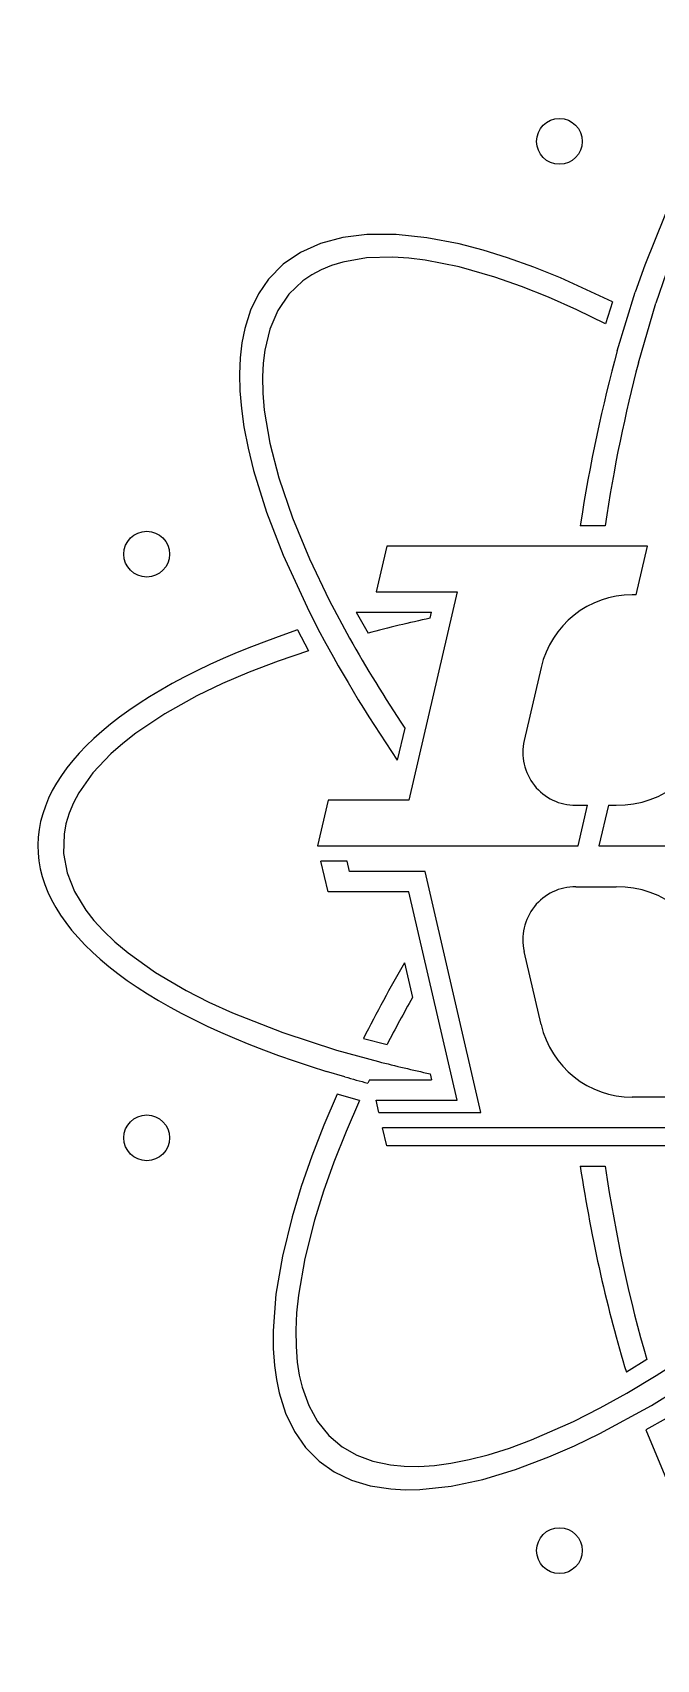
# Model space of a CAD drawing. Extents: x -452 to 195, y -304 to 246.
# Drawn here: x -328.3 to -266.9, y -139.5 to 20.5 of the extents above; entities that cross this region are included whole.
import ezdxf

# ---------------------------------------------------------------- set-up
doc = ezdxf.new("R2010")
doc.units = 0
doc.layers.add('LAYER_1', color=7, linetype='CONTINUOUS')

msp = doc.modelspace()

# ---------------------------------------------------------------- linework, layer by layer
at = {"layer": 'LAYER_1'}
for points, knots in [([(-227.5728, -2.0916), (-227.5728, -2.0916), (-229.5773, 2.7975), (-229.5773, 2.7975), (-229.5773, 2.7975), (-229.5773, 2.7975), (-230.7106, 5.19), (-230.7106, 5.19), (-230.7106, 5.19), (-230.7106, 5.19), (-231.911, 7.4725), (-231.911, 7.4725), (-231.911, 7.4725), (-231.911, 7.4725), (-233.0913, 9.4885), (-233.0913, 9.4885), (-233.0913, 9.4885), (-233.0913, 9.4885), (-234.3298, 11.3821), (-234.3298, 11.3821), (-234.3298, 11.3821), (-234.3298, 11.3821), (-236.1346, 13.7695), (-236.1346, 13.7695), (-236.1346, 13.7695), (-236.1346, 13.7695), (-238.0434, 15.8556), (-238.0434, 15.8556), (-238.0434, 15.8556), (-238.0434, 15.8556), (-240.0483, 17.6002), (-240.0483, 17.6002), (-240.0483, 17.6002), (-240.0483, 17.6002), (-241.1478, 18.3737), (-241.1478, 18.3737), (-241.1478, 18.3737), (-241.1478, 18.3737), (-242.2684, 19.0339), (-242.2684, 19.0339), (-242.2684, 19.0339), (-242.2684, 19.0339), (-243.3869, 19.5669), (-243.3869, 19.5669), (-243.3869, 19.5669), (-243.3869, 19.5669), (-244.5197, 19.9812), (-244.5197, 19.9812), (-244.5197, 19.9812), (-244.5197, 19.9812), (-246.2536, 20.3747), (-246.2536, 20.3747), (-246.2536, 20.3747), (-246.2536, 20.3747), (-247.9999, 20.4806), (-247.9999, 20.4806), (-247.9999, 20.4806), (-247.9999, 20.4806), (-249.7453, 20.2963), (-249.7453, 20.2963), (-249.7453, 20.2963), (-249.7453, 20.2963), (-251.4759, 19.8251), (-251.4759, 19.8251), (-251.4759, 19.8251), (-251.4759, 19.8251), (-253.2765, 19.0245), (-253.2765, 19.0245), (-253.2765, 19.0245), (-253.2765, 19.0245), (-255.0313, 17.9303), (-255.0313, 17.9303), (-255.0313, 17.9303), (-255.0313, 17.9303), (-256.7294, 16.5639), (-256.7294, 16.5639), (-256.7294, 16.5639), (-256.7294, 16.5639), (-257.9073, 15.4297), (-257.9073, 15.4297), (-257.9073, 15.4297), (-257.9073, 15.4297), (-259.0491, 14.177), (-259.0491, 14.177), (-259.0491, 14.177), (-259.0491, 14.177), (-260.2526, 12.6845), (-260.2526, 12.6845), (-260.2526, 12.6845), (-260.2526, 12.6845), (-261.4096, 11.0731), (-261.4096, 11.0731), (-261.4096, 11.0731), (-261.4096, 11.0731), (-262.6141, 9.1981), (-262.6141, 9.1981), (-262.6141, 9.1981), (-262.6141, 9.1981), (-263.7624, 7.2076), (-263.7624, 7.2076), (-263.7624, 7.2076), (-263.7624, 7.2076), (-264.9596, 4.9017), (-264.9596, 4.9017), (-264.9596, 4.9017), (-264.9596, 4.9017), (-266.09, 2.4844), (-266.09, 2.4844), (-266.09, 2.4844), (-266.09, 2.4844), (-268.0686, -2.3988), (-268.0686, -2.3988), (-268.0686, -2.3988), (-268.0686, -2.3988), (-269.008, -5.061), (-269.008, -5.061)], [0, 0, 0, 0, 0.03333333, 0.03333333, 0.03333333, 0.03333333, 0.06666667, 0.06666667, 0.06666667, 0.06666667, 0.1, 0.1, 0.1, 0.1, 0.13333333, 0.13333333, 0.13333333, 0.13333333, 0.16666667, 0.16666667, 0.16666667, 0.16666667, 0.2, 0.2, 0.2, 0.2, 0.23333333, 0.23333333, 0.23333333, 0.23333333, 0.26666667, 0.26666667, 0.26666667, 0.26666667, 0.3, 0.3, 0.3, 0.3, 0.33333333, 0.33333333, 0.33333333, 0.33333333, 0.36666667, 0.36666667, 0.36666667, 0.36666667, 0.4, 0.4, 0.4, 0.4, 0.43333333, 0.43333333, 0.43333333, 0.43333333, 0.46666667, 0.46666667, 0.46666667, 0.46666667, 0.5, 0.5, 0.5, 0.5, 0.53333333, 0.53333333, 0.53333333, 0.53333333, 0.56666667, 0.56666667, 0.56666667, 0.56666667, 0.6, 0.6, 0.6, 0.6, 0.63333333, 0.63333333, 0.63333333, 0.63333333, 0.66666667, 0.66666667, 0.66666667, 0.66666667, 0.7, 0.7, 0.7, 0.7, 0.73333333, 0.73333333, 0.73333333, 0.73333333, 0.76666667, 0.76666667, 0.76666667, 0.76666667, 0.8, 0.8, 0.8, 0.8, 0.83333333, 0.83333333, 0.83333333, 0.83333333, 0.86666667, 0.86666667, 0.86666667, 0.86666667, 0.9, 0.9, 0.9, 0.9, 0.93333333, 0.93333333, 0.93333333, 0.93333333, 1, 1, 1, 1]), ([(-229.5495, -3.2246), (-229.5495, -3.2246), (-231.4441, 1.5439), (-231.4441, 1.5439), (-231.4441, 1.5439), (-231.4441, 1.5439), (-232.5285, 3.8949), (-232.5285, 3.8949), (-232.5285, 3.8949), (-232.5285, 3.8949), (-233.679, 6.1304), (-233.679, 6.1304), (-233.679, 6.1304), (-233.679, 6.1304), (-234.7876, 8.0564), (-234.7876, 8.0564), (-234.7876, 8.0564), (-234.7876, 8.0564), (-235.9511, 9.8577), (-235.9511, 9.8577), (-235.9511, 9.8577), (-235.9511, 9.8577), (-237.6658, 12.1363), (-237.6658, 12.1363), (-237.6658, 12.1363), (-237.6658, 12.1363), (-239.4795, 14.0991), (-239.4795, 14.0991), (-239.4795, 14.0991), (-239.4795, 14.0991), (-241.3831, 15.7034), (-241.3831, 15.7034), (-241.3831, 15.7034), (-241.3831, 15.7034), (-243.1469, 16.7981), (-243.1469, 16.7981), (-243.1469, 16.7981), (-243.1469, 16.7981), (-244.9575, 17.5475), (-244.9575, 17.5475), (-244.9575, 17.5475), (-244.9575, 17.5475), (-246.7981, 17.9318), (-246.7981, 17.9318), (-246.7981, 17.9318), (-246.7981, 17.9318), (-248.6498, 17.9399), (-248.6498, 17.9399), (-248.6498, 17.9399), (-248.6498, 17.9399), (-250.4928, 17.5712), (-250.4928, 17.5712), (-250.4928, 17.5712), (-250.4928, 17.5712), (-252.1667, 16.906), (-252.1667, 16.906), (-252.1667, 16.906), (-252.1667, 16.906), (-253.8017, 15.9447), (-253.8017, 15.9447), (-253.8017, 15.9447), (-253.8017, 15.9447), (-255.3863, 14.7078), (-255.3863, 14.7078), (-255.3863, 14.7078), (-255.3863, 14.7078), (-256.4728, 13.6783), (-256.4728, 13.6783), (-256.4728, 13.6783), (-256.4728, 13.6783), (-257.527, 12.5316), (-257.527, 12.5316), (-257.527, 12.5316), (-257.527, 12.5316), (-258.666, 11.1207), (-258.666, 11.1207), (-258.666, 11.1207), (-258.666, 11.1207), (-259.7607, 9.5863), (-259.7607, 9.5863), (-259.7607, 9.5863), (-259.7607, 9.5863), (-261.6138, 6.5558), (-261.6138, 6.5558), (-261.6138, 6.5558), (-261.6138, 6.5558), (-263.3212, 3.2219), (-263.3212, 3.2219), (-263.3212, 3.2219), (-263.3212, 3.2219), (-264.8851, -0.3641), (-264.8851, -0.3641), (-264.8851, -0.3641), (-264.8851, -0.3641), (-265.9662, -3.1927), (-265.9662, -3.1927), (-265.9662, -3.1927), (-265.9662, -3.1927), (-266.9711, -6.1233), (-266.9711, -6.1233)], [0, 0, 0, 0, 0.03846154, 0.03846154, 0.03846154, 0.03846154, 0.07692308, 0.07692308, 0.07692308, 0.07692308, 0.11538462, 0.11538462, 0.11538462, 0.11538462, 0.15384615, 0.15384615, 0.15384615, 0.15384615, 0.19230769, 0.19230769, 0.19230769, 0.19230769, 0.23076923, 0.23076923, 0.23076923, 0.23076923, 0.26923077, 0.26923077, 0.26923077, 0.26923077, 0.30769231, 0.30769231, 0.30769231, 0.30769231, 0.34615385, 0.34615385, 0.34615385, 0.34615385, 0.38461538, 0.38461538, 0.38461538, 0.38461538, 0.42307692, 0.42307692, 0.42307692, 0.42307692, 0.46153846, 0.46153846, 0.46153846, 0.46153846, 0.5, 0.5, 0.5, 0.5, 0.53846154, 0.53846154, 0.53846154, 0.53846154, 0.57692308, 0.57692308, 0.57692308, 0.57692308, 0.61538462, 0.61538462, 0.61538462, 0.61538462, 0.65384615, 0.65384615, 0.65384615, 0.65384615, 0.69230769, 0.69230769, 0.69230769, 0.69230769, 0.73076923, 0.73076923, 0.73076923, 0.73076923, 0.76923077, 0.76923077, 0.76923077, 0.76923077, 0.80769231, 0.80769231, 0.80769231, 0.80769231, 0.84615385, 0.84615385, 0.84615385, 0.84615385, 0.88461538, 0.88461538, 0.88461538, 0.88461538, 0.92307692, 0.92307692, 0.92307692, 0.92307692, 1, 1, 1, 1]), ([(-276.4649, 7.5243), (-275.2222, 7.5243), (-274.2149, 8.5316), (-274.2149, 9.7743), (-274.2149, 9.7743), (-274.2149, 11.0169), (-275.2222, 12.0243), (-276.4649, 12.0243), (-276.4649, 12.0243), (-277.7075, 12.0243), (-278.7149, 11.0169), (-278.7149, 9.7743), (-278.7149, 9.7743), (-278.7149, 8.5316), (-277.7075, 7.5243), (-276.4649, 7.5243)], [0, 0, 0, 0, 0.2, 0.2, 0.2, 0.2, 0.4, 0.4, 0.4, 0.4, 0.6, 0.6, 0.6, 0.6, 1, 1, 1, 1]), ([(-271.2475, -5.9886), (-271.2475, -5.9886), (-276.3609, -3.6382), (-276.3609, -3.6382), (-276.3609, -3.6382), (-276.3609, -3.6382), (-278.9862, -2.5869), (-278.9862, -2.5869), (-278.9862, -2.5869), (-278.9862, -2.5869), (-281.5871, -1.6614), (-281.5871, -1.6614), (-281.5871, -1.6614), (-281.5871, -1.6614), (-283.9811, -0.9219), (-283.9811, -0.9219), (-283.9811, -0.9219), (-283.9811, -0.9219), (-286.3351, -0.3119), (-286.3351, -0.3119), (-286.3351, -0.3119), (-286.3351, -0.3119), (-289.5013, 0.2987), (-289.5013, 0.2987), (-289.5013, 0.2987), (-289.5013, 0.2987), (-292.5374, 0.6148), (-292.5374, 0.6148), (-292.5374, 0.6148), (-292.5374, 0.6148), (-295.4078, 0.6092), (-295.4078, 0.6092), (-295.4078, 0.6092), (-295.4078, 0.6092), (-297.7832, 0.3151), (-297.7832, 0.3151), (-297.7832, 0.3151), (-297.7832, 0.3151), (-299.9665, -0.2658), (-299.9665, -0.2658), (-299.9665, -0.2658), (-299.9665, -0.2658), (-301.9273, -1.1415), (-301.9273, -1.1415), (-301.9273, -1.1415), (-301.9273, -1.1415), (-303.6379, -2.3133), (-303.6379, -2.3133), (-303.6379, -2.3133), (-303.6379, -2.3133), (-305.0754, -3.7743), (-305.0754, -3.7743), (-305.0754, -3.7743), (-305.0754, -3.7743), (-306.0614, -5.216), (-306.0614, -5.216), (-306.0614, -5.216), (-306.0614, -5.216), (-306.8373, -6.8366), (-306.8373, -6.8366), (-306.8373, -6.8366), (-306.8373, -6.8366), (-307.4032, -8.6197), (-307.4032, -8.6197), (-307.4032, -8.6197), (-307.4032, -8.6197), (-307.6892, -10.0353), (-307.6892, -10.0353), (-307.6892, -10.0353), (-307.6892, -10.0353), (-307.8646, -11.5226), (-307.8646, -11.5226), (-307.8646, -11.5226), (-307.8646, -11.5226), (-307.9333, -13.1116), (-307.9333, -13.1116), (-307.9333, -13.1116), (-307.9333, -13.1116), (-307.8942, -14.7601), (-307.8942, -14.7601), (-307.8942, -14.7601), (-307.8942, -14.7601), (-307.7477, -16.4992), (-307.7477, -16.4992), (-307.7477, -16.4992), (-307.7477, -16.4992), (-307.4991, -18.2855), (-307.4991, -18.2855), (-307.4991, -18.2855), (-307.4991, -18.2855), (-307.0901, -20.4071), (-307.0901, -20.4071), (-307.0901, -20.4071), (-307.0901, -20.4071), (-306.5594, -22.5738), (-306.5594, -22.5738), (-306.5594, -22.5738), (-306.5594, -22.5738), (-305.2746, -26.7016), (-305.2746, -26.7016), (-305.2746, -26.7016), (-305.2746, -26.7016), (-303.6454, -30.9116), (-303.6454, -30.9116), (-303.6454, -30.9116), (-303.6454, -30.9116), (-301.2917, -36.0327), (-301.2917, -36.0327)], [0, 0, 0, 0, 0.03571429, 0.03571429, 0.03571429, 0.03571429, 0.07142857, 0.07142857, 0.07142857, 0.07142857, 0.10714286, 0.10714286, 0.10714286, 0.10714286, 0.14285714, 0.14285714, 0.14285714, 0.14285714, 0.17857143, 0.17857143, 0.17857143, 0.17857143, 0.21428571, 0.21428571, 0.21428571, 0.21428571, 0.25, 0.25, 0.25, 0.25, 0.28571429, 0.28571429, 0.28571429, 0.28571429, 0.32142857, 0.32142857, 0.32142857, 0.32142857, 0.35714286, 0.35714286, 0.35714286, 0.35714286, 0.39285714, 0.39285714, 0.39285714, 0.39285714, 0.42857143, 0.42857143, 0.42857143, 0.42857143, 0.46428571, 0.46428571, 0.46428571, 0.46428571, 0.5, 0.5, 0.5, 0.5, 0.53571429, 0.53571429, 0.53571429, 0.53571429, 0.57142857, 0.57142857, 0.57142857, 0.57142857, 0.60714286, 0.60714286, 0.60714286, 0.60714286, 0.64285714, 0.64285714, 0.64285714, 0.64285714, 0.67857143, 0.67857143, 0.67857143, 0.67857143, 0.71428571, 0.71428571, 0.71428571, 0.71428571, 0.75, 0.75, 0.75, 0.75, 0.78571429, 0.78571429, 0.78571429, 0.78571429, 0.82142857, 0.82142857, 0.82142857, 0.82142857, 0.85714286, 0.85714286, 0.85714286, 0.85714286, 0.89285714, 0.89285714, 0.89285714, 0.89285714, 0.92857143, 0.92857143, 0.92857143, 0.92857143, 1, 1, 1, 1]), ([(-271.9367, -8.1801), (-271.9367, -8.1801), (-274.7529, -6.8028), (-274.7529, -6.8028), (-274.7529, -6.8028), (-274.7529, -6.8028), (-277.5523, -5.554), (-277.5523, -5.554), (-277.5523, -5.554), (-277.5523, -5.554), (-280.2068, -4.4911), (-280.2068, -4.4911), (-280.2068, -4.4911), (-280.2068, -4.4911), (-282.8264, -3.5709), (-282.8264, -3.5709), (-282.8264, -3.5709), (-282.8264, -3.5709), (-286.3168, -2.5727), (-286.3168, -2.5727), (-286.3168, -2.5727), (-286.3168, -2.5727), (-289.6762, -1.9062), (-289.6762, -1.9062), (-289.6762, -1.9062), (-289.6762, -1.9062), (-291.2925, -1.7099), (-291.2925, -1.7099), (-291.2925, -1.7099), (-291.2925, -1.7099), (-292.858, -1.6117), (-292.858, -1.6117), (-292.858, -1.6117), (-292.858, -1.6117), (-295.4261, -1.6876), (-295.4261, -1.6876), (-295.4261, -1.6876), (-295.4261, -1.6876), (-297.7822, -2.094), (-297.7822, -2.094), (-297.7822, -2.094), (-297.7822, -2.094), (-298.8683, -2.4267), (-298.8683, -2.4267), (-298.8683, -2.4267), (-298.8683, -2.4267), (-299.8863, -2.8474), (-299.8863, -2.8474), (-299.8863, -2.8474), (-299.8863, -2.8474), (-300.8306, -3.3562), (-300.8306, -3.3562), (-300.8306, -3.3562), (-300.8306, -3.3562), (-301.6979, -3.9531), (-301.6979, -3.9531), (-301.6979, -3.9531), (-301.6979, -3.9531), (-303.0689, -5.2636), (-303.0689, -5.2636), (-303.0689, -5.2636), (-303.0689, -5.2636), (-304.1542, -6.8474), (-304.1542, -6.8474), (-304.1542, -6.8474), (-304.1542, -6.8474), (-304.9465, -8.682), (-304.9465, -8.682), (-304.9465, -8.682), (-304.9465, -8.682), (-305.4476, -10.7394), (-305.4476, -10.7394), (-305.4476, -10.7394), (-305.4476, -10.7394), (-305.6082, -12.0238), (-305.6082, -12.0238), (-305.6082, -12.0238), (-305.6082, -12.0238), (-305.6764, -13.3668), (-305.6764, -13.3668), (-305.6764, -13.3668), (-305.6764, -13.3668), (-305.6447, -14.9803), (-305.6447, -14.9803), (-305.6447, -14.9803), (-305.6447, -14.9803), (-305.5002, -16.6549), (-305.5002, -16.6549), (-305.5002, -16.6549), (-305.5002, -16.6549), (-304.9493, -19.9165), (-304.9493, -19.9165), (-304.9493, -19.9165), (-304.9493, -19.9165), (-304.0662, -23.3132), (-304.0662, -23.3132), (-304.0662, -23.3132), (-304.0662, -23.3132), (-302.7215, -27.2526), (-302.7215, -27.2526), (-302.7215, -27.2526), (-302.7215, -27.2526), (-301.0522, -31.2739), (-301.0522, -31.2739), (-301.0522, -31.2739), (-301.0522, -31.2739), (-299.1002, -35.3435), (-299.1002, -35.3435)], [0, 0, 0, 0, 0.03571429, 0.03571429, 0.03571429, 0.03571429, 0.07142857, 0.07142857, 0.07142857, 0.07142857, 0.10714286, 0.10714286, 0.10714286, 0.10714286, 0.14285714, 0.14285714, 0.14285714, 0.14285714, 0.17857143, 0.17857143, 0.17857143, 0.17857143, 0.21428571, 0.21428571, 0.21428571, 0.21428571, 0.25, 0.25, 0.25, 0.25, 0.28571429, 0.28571429, 0.28571429, 0.28571429, 0.32142857, 0.32142857, 0.32142857, 0.32142857, 0.35714286, 0.35714286, 0.35714286, 0.35714286, 0.39285714, 0.39285714, 0.39285714, 0.39285714, 0.42857143, 0.42857143, 0.42857143, 0.42857143, 0.46428571, 0.46428571, 0.46428571, 0.46428571, 0.5, 0.5, 0.5, 0.5, 0.53571429, 0.53571429, 0.53571429, 0.53571429, 0.57142857, 0.57142857, 0.57142857, 0.57142857, 0.60714286, 0.60714286, 0.60714286, 0.60714286, 0.64285714, 0.64285714, 0.64285714, 0.64285714, 0.67857143, 0.67857143, 0.67857143, 0.67857143, 0.71428571, 0.71428571, 0.71428571, 0.71428571, 0.75, 0.75, 0.75, 0.75, 0.78571429, 0.78571429, 0.78571429, 0.78571429, 0.82142857, 0.82142857, 0.82142857, 0.82142857, 0.85714286, 0.85714286, 0.85714286, 0.85714286, 0.89285714, 0.89285714, 0.89285714, 0.89285714, 0.92857143, 0.92857143, 0.92857143, 0.92857143, 1, 1, 1, 1]), ([(-317.0546, -33.0654), (-315.8119, -33.0654), (-314.8046, -32.0581), (-314.8046, -30.8154), (-314.8046, -30.8154), (-314.8046, -29.5728), (-315.8119, -28.5654), (-317.0546, -28.5654), (-317.0546, -28.5654), (-318.2972, -28.5654), (-319.3046, -29.5728), (-319.3046, -30.8154), (-319.3046, -30.8154), (-319.3046, -32.0581), (-318.2972, -33.0654), (-317.0546, -33.0654)], [0, 0, 0, 0, 0.2, 0.2, 0.2, 0.2, 0.4, 0.4, 0.4, 0.4, 0.6, 0.6, 0.6, 0.6, 1, 1, 1, 1]), ([(-302.2193, -38.2722), (-318.9959, -43.923), (-328.2874, -51.9094), (-327.7408, -60.2087), (-327.7408, -60.2087), (-327.1942, -68.5081), (-316.862, -76.3246), (-299.3606, -81.6788)], [0, 0, 0, 0, 0.33333333, 0.33333333, 0.33333333, 0.33333333, 1, 1, 1, 1]), ([(-301.157, -40.3091), (-301.157, -40.3091), (-304.1223, -41.3266), (-304.1223, -41.3266), (-304.1223, -41.3266), (-304.1223, -41.3266), (-306.9848, -42.4229), (-306.9848, -42.4229), (-306.9848, -42.4229), (-306.9848, -42.4229), (-309.6134, -43.5484), (-309.6134, -43.5484), (-309.6134, -43.5484), (-309.6134, -43.5484), (-312.1164, -44.7501), (-312.1164, -44.7501), (-312.1164, -44.7501), (-312.1164, -44.7501), (-315.2903, -46.5123), (-315.2903, -46.5123), (-315.2903, -46.5123), (-315.2903, -46.5123), (-318.1371, -48.4165), (-318.1371, -48.4165), (-318.1371, -48.4165), (-318.1371, -48.4165), (-319.4187, -49.4206), (-319.4187, -49.4206), (-319.4187, -49.4206), (-319.4187, -49.4206), (-320.5952, -50.4581), (-320.5952, -50.4581), (-320.5952, -50.4581), (-320.5952, -50.4581), (-322.3574, -52.3277), (-322.3574, -52.3277), (-322.3574, -52.3277), (-322.3574, -52.3277), (-323.7361, -54.2811), (-323.7361, -54.2811), (-323.7361, -54.2811), (-323.7361, -54.2811), (-324.2688, -55.2843), (-324.2688, -55.2843), (-324.2688, -55.2843), (-324.2688, -55.2843), (-324.6911, -56.3016), (-324.6911, -56.3016), (-324.6911, -56.3016), (-324.6911, -56.3016), (-324.9991, -57.3292), (-324.9991, -57.3292), (-324.9991, -57.3292), (-324.9991, -57.3292), (-325.1903, -58.3645), (-325.1903, -58.3645), (-325.1903, -58.3645), (-325.1903, -58.3645), (-325.233, -60.2606), (-325.233, -60.2606), (-325.233, -60.2606), (-325.233, -60.2606), (-324.8806, -62.1479), (-324.8806, -62.1479), (-324.8806, -62.1479), (-324.8806, -62.1479), (-324.1436, -64.0054), (-324.1436, -64.0054), (-324.1436, -64.0054), (-324.1436, -64.0054), (-323.0431, -65.8145), (-323.0431, -65.8145), (-323.0431, -65.8145), (-323.0431, -65.8145), (-322.2485, -66.8364), (-322.2485, -66.8364), (-322.2485, -66.8364), (-322.2485, -66.8364), (-321.3471, -67.8343), (-321.3471, -67.8343), (-321.3471, -67.8343), (-321.3471, -67.8343), (-320.1837, -68.9528), (-320.1837, -68.9528), (-320.1837, -68.9528), (-320.1837, -68.9528), (-318.8974, -70.0347), (-318.8974, -70.0347), (-318.8974, -70.0347), (-318.8974, -70.0347), (-316.2016, -71.9514), (-316.2016, -71.9514), (-316.2016, -71.9514), (-316.2016, -71.9514), (-313.1753, -73.7288), (-313.1753, -73.7288), (-313.1753, -73.7288), (-313.1753, -73.7288), (-310.9537, -74.859), (-310.9537, -74.859), (-310.9537, -74.859), (-310.9537, -74.859), (-308.6182, -75.9258), (-308.6182, -75.9258), (-308.6182, -75.9258), (-308.6182, -75.9258), (-303.6572, -77.8737), (-303.6572, -77.8737), (-303.6572, -77.8737), (-303.6572, -77.8737), (-298.3817, -79.5835), (-298.3817, -79.5835)], [0, 0, 0, 0, 0.03448276, 0.03448276, 0.03448276, 0.03448276, 0.06896552, 0.06896552, 0.06896552, 0.06896552, 0.10344828, 0.10344828, 0.10344828, 0.10344828, 0.13793103, 0.13793103, 0.13793103, 0.13793103, 0.17241379, 0.17241379, 0.17241379, 0.17241379, 0.20689655, 0.20689655, 0.20689655, 0.20689655, 0.24137931, 0.24137931, 0.24137931, 0.24137931, 0.27586207, 0.27586207, 0.27586207, 0.27586207, 0.31034483, 0.31034483, 0.31034483, 0.31034483, 0.34482759, 0.34482759, 0.34482759, 0.34482759, 0.37931034, 0.37931034, 0.37931034, 0.37931034, 0.4137931, 0.4137931, 0.4137931, 0.4137931, 0.44827586, 0.44827586, 0.44827586, 0.44827586, 0.48275862, 0.48275862, 0.48275862, 0.48275862, 0.51724138, 0.51724138, 0.51724138, 0.51724138, 0.55172414, 0.55172414, 0.55172414, 0.55172414, 0.5862069, 0.5862069, 0.5862069, 0.5862069, 0.62068966, 0.62068966, 0.62068966, 0.62068966, 0.65517241, 0.65517241, 0.65517241, 0.65517241, 0.68965517, 0.68965517, 0.68965517, 0.68965517, 0.72413793, 0.72413793, 0.72413793, 0.72413793, 0.75862069, 0.75862069, 0.75862069, 0.75862069, 0.79310345, 0.79310345, 0.79310345, 0.79310345, 0.82758621, 0.82758621, 0.82758621, 0.82758621, 0.86206897, 0.86206897, 0.86206897, 0.86206897, 0.89655172, 0.89655172, 0.89655172, 0.89655172, 0.93103448, 0.93103448, 0.93103448, 0.93103448, 1, 1, 1, 1]), ([(-279.9293, -49.1468), (-280.2858, -50.691), (-279.9186, -52.3134), (-278.9321, -53.5537), (-278.9321, -53.5537), (-277.9456, -54.7939), (-276.4473, -55.5166), (-274.8625, -55.5166)], [0, 0, 0, 0, 0.33333333, 0.33333333, 0.33333333, 0.33333333, 1, 1, 1, 1]), ([(-274.8625, -63.5166), (-276.4473, -63.5166), (-277.9456, -64.2393), (-278.9321, -65.4795), (-278.9321, -65.4795), (-279.9186, -66.7198), (-280.2858, -68.3422), (-279.9293, -69.8864)], [0, 0, 0, 0, 0.33333333, 0.33333333, 0.33333333, 0.33333333, 1, 1, 1, 1]), ([(-298.3403, -83.9176), (-298.3403, -83.9176), (-299.6465, -86.9781), (-299.6465, -86.9781), (-299.6465, -86.9781), (-299.6465, -86.9781), (-300.8295, -90.0227), (-300.8295, -90.0227), (-300.8295, -90.0227), (-300.8295, -90.0227), (-301.8687, -93.0135), (-301.8687, -93.0135), (-301.8687, -93.0135), (-301.8687, -93.0135), (-302.7639, -95.9692), (-302.7639, -95.9692), (-302.7639, -95.9692), (-302.7639, -95.9692), (-303.7138, -99.8506), (-303.7138, -99.8506), (-303.7138, -99.8506), (-303.7138, -99.8506), (-304.345, -103.6057), (-304.345, -103.6057), (-304.345, -103.6057), (-304.345, -103.6057), (-304.62, -107.1888), (-304.62, -107.1888), (-304.62, -107.1888), (-304.62, -107.1888), (-304.6112, -108.9238), (-304.6112, -108.9238), (-304.6112, -108.9238), (-304.6112, -108.9238), (-304.4961, -110.5935), (-304.4961, -110.5935), (-304.4961, -110.5935), (-304.4961, -110.5935), (-304.3068, -111.9819), (-304.3068, -111.9819), (-304.3068, -111.9819), (-304.3068, -111.9819), (-304.0316, -113.309), (-304.0316, -113.309), (-304.0316, -113.309), (-304.0316, -113.309), (-303.4007, -115.3075), (-303.4007, -115.3075), (-303.4007, -115.3075), (-303.4007, -115.3075), (-302.5349, -117.1067), (-302.5349, -117.1067), (-302.5349, -117.1067), (-302.5349, -117.1067), (-301.4328, -118.6841), (-301.4328, -118.6841), (-301.4328, -118.6841), (-301.4328, -118.6841), (-300.0994, -120.0204), (-300.0994, -120.0204), (-300.0994, -120.0204), (-300.0994, -120.0204), (-298.6048, -121.067), (-298.6048, -121.067), (-298.6048, -121.067), (-298.6048, -121.067), (-296.9207, -121.8685), (-296.9207, -121.8685), (-296.9207, -121.8685), (-296.9207, -121.8685), (-295.0654, -122.4238), (-295.0654, -122.4238), (-295.0654, -122.4238), (-295.0654, -122.4238), (-293.059, -122.7374), (-293.059, -122.7374), (-293.059, -122.7374), (-293.059, -122.7374), (-291.6477, -122.8162), (-291.6477, -122.8162), (-291.6477, -122.8162), (-291.6477, -122.8162), (-290.1848, -122.7945), (-290.1848, -122.7945), (-290.1848, -122.7945), (-290.1848, -122.7945), (-287.1279, -122.4657), (-287.1279, -122.4657), (-287.1279, -122.4657), (-287.1279, -122.4657), (-284.009, -121.8048), (-284.009, -121.8048), (-284.009, -121.8048), (-284.009, -121.8048), (-280.7897, -120.8402), (-280.7897, -120.8402), (-280.7897, -120.8402), (-280.7897, -120.8402), (-277.4984, -119.6026), (-277.4984, -119.6026), (-277.4984, -119.6026), (-277.4984, -119.6026), (-274.9977, -118.5128), (-274.9977, -118.5128), (-274.9977, -118.5128), (-274.9977, -118.5128), (-272.4795, -117.2974), (-272.4795, -117.2974), (-272.4795, -117.2974), (-272.4795, -117.2974), (-267.4208, -114.5315), (-267.4208, -114.5315), (-267.4208, -114.5315), (-267.4208, -114.5315), (-262.3695, -111.3783), (-262.3695, -111.3783), (-262.3695, -111.3783), (-262.3695, -111.3783), (-257.7343, -108.1696), (-257.7343, -108.1696), (-257.7343, -108.1696), (-257.7343, -108.1696), (-253.1446, -104.7119), (-253.1446, -104.7119), (-253.1446, -104.7119), (-253.1446, -104.7119), (-247.8947, -100.4262), (-247.8947, -100.4262)], [0, 0, 0, 0, 0.03030303, 0.03030303, 0.03030303, 0.03030303, 0.06060606, 0.06060606, 0.06060606, 0.06060606, 0.09090909, 0.09090909, 0.09090909, 0.09090909, 0.12121212, 0.12121212, 0.12121212, 0.12121212, 0.15151515, 0.15151515, 0.15151515, 0.15151515, 0.18181818, 0.18181818, 0.18181818, 0.18181818, 0.21212121, 0.21212121, 0.21212121, 0.21212121, 0.24242424, 0.24242424, 0.24242424, 0.24242424, 0.27272727, 0.27272727, 0.27272727, 0.27272727, 0.3030303, 0.3030303, 0.3030303, 0.3030303, 0.33333333, 0.33333333, 0.33333333, 0.33333333, 0.36363636, 0.36363636, 0.36363636, 0.36363636, 0.39393939, 0.39393939, 0.39393939, 0.39393939, 0.42424242, 0.42424242, 0.42424242, 0.42424242, 0.45454545, 0.45454545, 0.45454545, 0.45454545, 0.48484848, 0.48484848, 0.48484848, 0.48484848, 0.51515152, 0.51515152, 0.51515152, 0.51515152, 0.54545455, 0.54545455, 0.54545455, 0.54545455, 0.57575758, 0.57575758, 0.57575758, 0.57575758, 0.60606061, 0.60606061, 0.60606061, 0.60606061, 0.63636364, 0.63636364, 0.63636364, 0.63636364, 0.66666667, 0.66666667, 0.66666667, 0.66666667, 0.6969697, 0.6969697, 0.6969697, 0.6969697, 0.72727273, 0.72727273, 0.72727273, 0.72727273, 0.75757576, 0.75757576, 0.75757576, 0.75757576, 0.78787879, 0.78787879, 0.78787879, 0.78787879, 0.81818182, 0.81818182, 0.81818182, 0.81818182, 0.84848485, 0.84848485, 0.84848485, 0.84848485, 0.87878788, 0.87878788, 0.87878788, 0.87878788, 0.90909091, 0.90909091, 0.90909091, 0.90909091, 0.93939394, 0.93939394, 0.93939394, 0.93939394, 1, 1, 1, 1]), ([(-296.1167, -84.5535), (-296.1167, -84.5535), (-297.4457, -87.5833), (-297.4457, -87.5833), (-297.4457, -87.5833), (-297.4457, -87.5833), (-298.6484, -90.5935), (-298.6484, -90.5935), (-298.6484, -90.5935), (-298.6484, -90.5935), (-299.677, -93.4683), (-299.677, -93.4683), (-299.677, -93.4683), (-299.677, -93.4683), (-300.5639, -96.3042), (-300.5639, -96.3042), (-300.5639, -96.3042), (-300.5639, -96.3042), (-301.5154, -100.0672), (-301.5154, -100.0672), (-301.5154, -100.0672), (-301.5154, -100.0672), (-302.1399, -103.6885), (-302.1399, -103.6885), (-302.1399, -103.6885), (-302.1399, -103.6885), (-302.3166, -105.4304), (-302.3166, -105.4304), (-302.3166, -105.4304), (-302.3166, -105.4304), (-302.3961, -107.1173), (-302.3961, -107.1173), (-302.3961, -107.1173), (-302.3961, -107.1173), (-302.3737, -108.7314), (-302.3737, -108.7314), (-302.3737, -108.7314), (-302.3737, -108.7314), (-302.2453, -110.2756), (-302.2453, -110.2756), (-302.2453, -110.2756), (-302.2453, -110.2756), (-302.047, -111.5395), (-302.047, -111.5395), (-302.047, -111.5395), (-302.047, -111.5395), (-301.765, -112.7396), (-301.765, -112.7396), (-301.765, -112.7396), (-301.765, -112.7396), (-301.1242, -114.5369), (-301.1242, -114.5369), (-301.1242, -114.5369), (-301.1242, -114.5369), (-300.2533, -116.1281), (-300.2533, -116.1281), (-300.2533, -116.1281), (-300.2533, -116.1281), (-299.1528, -117.4922), (-299.1528, -117.4922), (-299.1528, -117.4922), (-299.1528, -117.4922), (-297.8292, -118.6127), (-297.8292, -118.6127), (-297.8292, -118.6127), (-297.8292, -118.6127), (-296.4053, -119.428), (-296.4053, -119.428), (-296.4053, -119.428), (-296.4053, -119.428), (-294.8139, -120.0175), (-294.8139, -120.0175), (-294.8139, -120.0175), (-294.8139, -120.0175), (-293.0725, -120.3832), (-293.0725, -120.3832), (-293.0725, -120.3832), (-293.0725, -120.3832), (-291.7215, -120.5121), (-291.7215, -120.5121), (-291.7215, -120.5121), (-291.7215, -120.5121), (-290.3082, -120.5293), (-290.3082, -120.5293), (-290.3082, -120.5293), (-290.3082, -120.5293), (-288.7485, -120.4301), (-288.7485, -120.4301), (-288.7485, -120.4301), (-288.7485, -120.4301), (-287.135, -120.2159), (-287.135, -120.2159), (-287.135, -120.2159), (-287.135, -120.2159), (-285.3281, -119.8594), (-285.3281, -119.8594), (-285.3281, -119.8594), (-285.3281, -119.8594), (-283.4753, -119.3823), (-283.4753, -119.3823), (-283.4753, -119.3823), (-283.4753, -119.3823), (-281.3691, -118.7191), (-281.3691, -118.7191), (-281.3691, -118.7191), (-281.3691, -118.7191), (-279.2251, -117.9266), (-279.2251, -117.9266), (-279.2251, -117.9266), (-279.2251, -117.9266), (-275.0792, -116.1018), (-275.0792, -116.1018), (-275.0792, -116.1018), (-275.0792, -116.1018), (-272.4638, -114.7753), (-272.4638, -114.7753), (-272.4638, -114.7753), (-272.4638, -114.7753), (-269.8341, -113.319), (-269.8341, -113.319), (-269.8341, -113.319), (-269.8341, -113.319), (-266.9508, -111.5916), (-266.9508, -111.5916), (-266.9508, -111.5916), (-266.9508, -111.5916), (-264.0683, -109.7371), (-264.0683, -109.7371), (-264.0683, -109.7371), (-264.0683, -109.7371), (-258.5775, -105.8757), (-258.5775, -105.8757), (-258.5775, -105.8757), (-258.5775, -105.8757), (-254.1936, -102.5014), (-254.1936, -102.5014), (-254.1936, -102.5014), (-254.1936, -102.5014), (-249.864, -98.9259), (-249.864, -98.9259)], [0, 0, 0, 0, 0.02777778, 0.02777778, 0.02777778, 0.02777778, 0.05555556, 0.05555556, 0.05555556, 0.05555556, 0.08333333, 0.08333333, 0.08333333, 0.08333333, 0.11111111, 0.11111111, 0.11111111, 0.11111111, 0.13888889, 0.13888889, 0.13888889, 0.13888889, 0.16666667, 0.16666667, 0.16666667, 0.16666667, 0.19444444, 0.19444444, 0.19444444, 0.19444444, 0.22222222, 0.22222222, 0.22222222, 0.22222222, 0.25, 0.25, 0.25, 0.25, 0.27777778, 0.27777778, 0.27777778, 0.27777778, 0.30555556, 0.30555556, 0.30555556, 0.30555556, 0.33333333, 0.33333333, 0.33333333, 0.33333333, 0.36111111, 0.36111111, 0.36111111, 0.36111111, 0.38888889, 0.38888889, 0.38888889, 0.38888889, 0.41666667, 0.41666667, 0.41666667, 0.41666667, 0.44444444, 0.44444444, 0.44444444, 0.44444444, 0.47222222, 0.47222222, 0.47222222, 0.47222222, 0.5, 0.5, 0.5, 0.5, 0.52777778, 0.52777778, 0.52777778, 0.52777778, 0.55555556, 0.55555556, 0.55555556, 0.55555556, 0.58333333, 0.58333333, 0.58333333, 0.58333333, 0.61111111, 0.61111111, 0.61111111, 0.61111111, 0.63888889, 0.63888889, 0.63888889, 0.63888889, 0.66666667, 0.66666667, 0.66666667, 0.66666667, 0.69444444, 0.69444444, 0.69444444, 0.69444444, 0.72222222, 0.72222222, 0.72222222, 0.72222222, 0.75, 0.75, 0.75, 0.75, 0.77777778, 0.77777778, 0.77777778, 0.77777778, 0.80555556, 0.80555556, 0.80555556, 0.80555556, 0.83333333, 0.83333333, 0.83333333, 0.83333333, 0.86111111, 0.86111111, 0.86111111, 0.86111111, 0.88888889, 0.88888889, 0.88888889, 0.88888889, 0.91666667, 0.91666667, 0.91666667, 0.91666667, 0.94444444, 0.94444444, 0.94444444, 0.94444444, 1, 1, 1, 1]), ([(-317.0546, -90.4679), (-315.8119, -90.4679), (-314.8046, -89.4605), (-314.8046, -88.2179), (-314.8046, -88.2179), (-314.8046, -86.9752), (-315.8119, -85.9679), (-317.0546, -85.9679), (-317.0546, -85.9679), (-318.2972, -85.9679), (-319.3046, -86.9752), (-319.3046, -88.2179), (-319.3046, -88.2179), (-319.3046, -89.4605), (-318.2972, -90.4679), (-317.0546, -90.4679)], [0, 0, 0, 0, 0.2, 0.2, 0.2, 0.2, 0.4, 0.4, 0.4, 0.4, 0.6, 0.6, 0.6, 0.6, 1, 1, 1, 1]), ([(-267.9544, -116.9417), (-267.9544, -116.9417), (-265.9499, -121.8307), (-265.9499, -121.8307), (-265.9499, -121.8307), (-265.9499, -121.8307), (-264.8166, -124.2233), (-264.8166, -124.2233), (-264.8166, -124.2233), (-264.8166, -124.2233), (-263.6162, -126.5058), (-263.6162, -126.5058), (-263.6162, -126.5058), (-263.6162, -126.5058), (-262.4359, -128.5218), (-262.4359, -128.5218), (-262.4359, -128.5218), (-262.4359, -128.5218), (-261.1974, -130.4154), (-261.1974, -130.4154), (-261.1974, -130.4154), (-261.1974, -130.4154), (-259.3926, -132.8029), (-259.3926, -132.8029), (-259.3926, -132.8029), (-259.3926, -132.8029), (-257.4838, -134.889), (-257.4838, -134.889), (-257.4838, -134.889), (-257.4838, -134.889), (-255.4789, -136.6335), (-255.4789, -136.6335), (-255.4789, -136.6335), (-255.4789, -136.6335), (-254.3794, -137.407), (-254.3794, -137.407), (-254.3794, -137.407), (-254.3794, -137.407), (-253.2588, -138.0672), (-253.2588, -138.0672), (-253.2588, -138.0672), (-253.2588, -138.0672), (-252.1403, -138.6002), (-252.1403, -138.6002), (-252.1403, -138.6002), (-252.1403, -138.6002), (-251.0075, -139.0145), (-251.0075, -139.0145), (-251.0075, -139.0145), (-251.0075, -139.0145), (-249.2736, -139.408), (-249.2736, -139.408), (-249.2736, -139.408), (-249.2736, -139.408), (-247.5273, -139.5139), (-247.5273, -139.5139), (-247.5273, -139.5139), (-247.5273, -139.5139), (-245.7819, -139.3296), (-245.7819, -139.3296), (-245.7819, -139.3296), (-245.7819, -139.3296), (-244.0513, -138.8584), (-244.0513, -138.8584), (-244.0513, -138.8584), (-244.0513, -138.8584), (-242.2507, -138.0578), (-242.2507, -138.0578), (-242.2507, -138.0578), (-242.2507, -138.0578), (-240.4959, -136.9636), (-240.4959, -136.9636), (-240.4959, -136.9636), (-240.4959, -136.9636), (-238.7978, -135.5972), (-238.7978, -135.5972), (-238.7978, -135.5972), (-238.7978, -135.5972), (-237.6199, -134.463), (-237.6199, -134.463), (-237.6199, -134.463), (-237.6199, -134.463), (-236.4781, -133.2103), (-236.4781, -133.2103), (-236.4781, -133.2103), (-236.4781, -133.2103), (-235.2746, -131.7178), (-235.2746, -131.7178), (-235.2746, -131.7178), (-235.2746, -131.7178), (-234.1176, -130.1064), (-234.1176, -130.1064), (-234.1176, -130.1064), (-234.1176, -130.1064), (-232.9131, -128.2314), (-232.9131, -128.2314), (-232.9131, -128.2314), (-232.9131, -128.2314), (-231.7648, -126.241), (-231.7648, -126.241), (-231.7648, -126.241), (-231.7648, -126.241), (-230.5676, -123.9351), (-230.5676, -123.9351), (-230.5676, -123.9351), (-230.5676, -123.9351), (-229.4372, -121.5178), (-229.4372, -121.5178), (-229.4372, -121.5178), (-229.4372, -121.5178), (-227.4586, -116.6345), (-227.4586, -116.6345), (-227.4586, -116.6345), (-227.4586, -116.6345), (-226.5192, -113.9723), (-226.5192, -113.9723)], [0, 0, 0, 0, 0.03333333, 0.03333333, 0.03333333, 0.03333333, 0.06666667, 0.06666667, 0.06666667, 0.06666667, 0.1, 0.1, 0.1, 0.1, 0.13333333, 0.13333333, 0.13333333, 0.13333333, 0.16666667, 0.16666667, 0.16666667, 0.16666667, 0.2, 0.2, 0.2, 0.2, 0.23333333, 0.23333333, 0.23333333, 0.23333333, 0.26666667, 0.26666667, 0.26666667, 0.26666667, 0.3, 0.3, 0.3, 0.3, 0.33333333, 0.33333333, 0.33333333, 0.33333333, 0.36666667, 0.36666667, 0.36666667, 0.36666667, 0.4, 0.4, 0.4, 0.4, 0.43333333, 0.43333333, 0.43333333, 0.43333333, 0.46666667, 0.46666667, 0.46666667, 0.46666667, 0.5, 0.5, 0.5, 0.5, 0.53333333, 0.53333333, 0.53333333, 0.53333333, 0.56666667, 0.56666667, 0.56666667, 0.56666667, 0.6, 0.6, 0.6, 0.6, 0.63333333, 0.63333333, 0.63333333, 0.63333333, 0.66666667, 0.66666667, 0.66666667, 0.66666667, 0.7, 0.7, 0.7, 0.7, 0.73333333, 0.73333333, 0.73333333, 0.73333333, 0.76666667, 0.76666667, 0.76666667, 0.76666667, 0.8, 0.8, 0.8, 0.8, 0.83333333, 0.83333333, 0.83333333, 0.83333333, 0.86666667, 0.86666667, 0.86666667, 0.86666667, 0.9, 0.9, 0.9, 0.9, 0.93333333, 0.93333333, 0.93333333, 0.93333333, 1, 1, 1, 1]), ([(-276.4649, -131.0576), (-275.2222, -131.0576), (-274.2149, -130.0502), (-274.2149, -128.8076), (-274.2149, -128.8076), (-274.2149, -127.5649), (-275.2222, -126.5576), (-276.4649, -126.5576), (-276.4649, -126.5576), (-277.7075, -126.5576), (-278.7149, -127.5649), (-278.7149, -128.8075), (-278.7149, -128.8075), (-278.7149, -130.0502), (-277.7075, -131.0575), (-276.4649, -131.0576)], [0, 0, 0, 0, 0.2, 0.2, 0.2, 0.2, 0.4, 0.4, 0.4, 0.4, 0.6, 0.6, 0.6, 0.6, 1, 1, 1, 1])]:
    msp.add_open_spline(points, degree=3, knots=knots, dxfattribs=at)
for points in [[(-271.2475, -5.9886), (-271.2475, -5.9886), (-271.9367, -8.1801), (-271.9367, -8.1801)], [(-270.775, -10.8306), (-270.775, -10.8306), (-269.008, -5.061), (-269.008, -5.061)], [(-268.6967, -11.9936), (-268.6967, -11.9936), (-266.9711, -6.1233), (-266.9711, -6.1233)], [(-270.775, -10.8306), (-272.2443, -16.1151), (-273.4704, -21.8946), (-274.421, -28.0167)], [(-270.775, -10.8306), (-270.775, -10.8306), (-270.775, -10.8306), (-270.775, -10.8306)], [(-268.6967, -11.9937), (-270.006, -16.9261), (-271.1082, -22.3113), (-271.976, -28.0167)], [(-268.6967, -11.9937), (-268.6967, -11.9937), (-268.6967, -11.9937), (-268.6967, -11.9937)], [(-274.4209, -28.0167), (-274.4209, -28.0167), (-274.421, -28.0167), (-274.421, -28.0167)], [(-271.9759, -28.0167), (-271.9759, -28.0167), (-274.4209, -28.0167), (-274.4209, -28.0167)], [(-271.9759, -28.0167), (-271.9759, -28.0167), (-271.976, -28.0167), (-271.976, -28.0167)], [(-293.453, -30.0167), (-293.453, -30.0167), (-294.4919, -34.5166), (-294.4919, -34.5166)], [(-267.8154, -30.0167), (-267.8154, -30.0167), (-293.453, -30.0167), (-293.453, -30.0167)], [(-268.9236, -34.8166), (-268.9236, -34.8166), (-267.8154, -30.0167), (-267.8154, -30.0167)], [(-294.4919, -34.5166), (-294.4919, -34.5166), (-286.5308, -34.5166), (-286.5308, -34.5166)], [(-286.5308, -34.5166), (-286.5308, -34.5166), (-291.2636, -55.0166), (-291.2636, -55.0166)], [(-269.3028, -34.8166), (-273.5866, -34.8166), (-277.3034, -37.7731), (-278.2671, -41.9471)], [(-268.9236, -34.8166), (-268.9236, -34.8166), (-269.3028, -34.8166), (-269.3028, -34.8166)], [(-301.2917, -36.0327), (-301.2917, -36.0327), (-300.4492, -37.6935), (-300.4492, -37.6935)], [(-299.1002, -35.3435), (-299.1002, -35.3435), (-297.1012, -39.0803), (-297.1012, -39.0803)], [(-296.4435, -36.5166), (-296.4435, -36.5166), (-295.2867, -38.5835), (-295.2867, -38.5835)], [(-296.4435, -36.5166), (-296.4435, -36.5166), (-289.0451, -36.5166), (-289.0451, -36.5166)], [(-289.1842, -37.119), (-289.1842, -37.119), (-289.0451, -36.5166), (-289.0451, -36.5166)], [(-302.2193, -38.2722), (-302.2193, -38.2722), (-301.157, -40.3091), (-301.157, -40.3091)], [(-302.2193, -38.2722), (-302.2193, -38.2722), (-302.2193, -38.2722), (-302.2193, -38.2722)], [(-300.4492, -37.6935), (-298.2135, -42.0069), (-295.513, -46.507), (-292.4098, -51.0902)], [(-300.4492, -37.6935), (-300.4492, -37.6935), (-300.4492, -37.6935), (-300.4492, -37.6935)], [(-289.1841, -37.1192), (-291.2294, -37.5599), (-293.2641, -38.0481), (-295.2867, -38.5833)], [(-297.1013, -39.0803), (-295.4935, -41.9528), (-293.6788, -44.9091), (-291.6772, -47.917)], [(-297.1012, -39.0803), (-297.1012, -39.0803), (-297.1013, -39.0803), (-297.1013, -39.0803)], [(-278.267, -41.9471), (-278.267, -41.9471), (-279.9292, -49.1468), (-279.9292, -49.1468)], [(-291.6771, -47.917), (-291.6771, -47.917), (-292.4097, -51.0902), (-292.4097, -51.0902)], [(-291.6771, -47.917), (-291.6771, -47.917), (-291.6772, -47.917), (-291.6772, -47.917)], [(-270.8807, -55.5166), (-266.2245, -55.5166), (-262.1844, -52.303), (-261.137, -47.7661)], [(-292.4097, -51.0902), (-292.4097, -51.0902), (-292.4098, -51.0902), (-292.4098, -51.0902)], [(-299.2247, -55.0166), (-299.2247, -55.0166), (-300.2636, -59.5166), (-300.2636, -59.5166)], [(-291.2636, -55.0166), (-291.2636, -55.0166), (-299.2247, -55.0166), (-299.2247, -55.0166)], [(-274.8625, -55.5166), (-274.8625, -55.5166), (-273.7026, -55.5166), (-273.7026, -55.5166)], [(-274.626, -59.5166), (-274.626, -59.5166), (-273.7026, -55.5166), (-273.7026, -55.5166)], [(-271.6499, -55.5166), (-271.6499, -55.5166), (-272.5734, -59.5166), (-272.5734, -59.5166)], [(-271.6499, -55.5166), (-271.6499, -55.5166), (-270.8807, -55.5166), (-270.8807, -55.5166)], [(-327.7408, -60.2087), (-327.7408, -60.2087), (-327.7408, -60.2087), (-327.7408, -60.2087)], [(-300.2636, -59.5166), (-300.2636, -59.5166), (-274.626, -59.5166), (-274.626, -59.5166)], [(-272.5734, -59.5166), (-272.5734, -59.5166), (-254.0999, -59.5166), (-254.0999, -59.5166)], [(-299.2247, -64.0166), (-299.2247, -64.0166), (-299.9173, -61.0166), (-299.9173, -61.0166)], [(-297.3515, -61.0166), (-297.3515, -61.0166), (-299.9173, -61.0166), (-299.9173, -61.0166)], [(-297.1207, -62.0166), (-297.1207, -62.0166), (-297.3515, -61.0166), (-297.3515, -61.0166)], [(-289.6727, -62.0166), (-289.6727, -62.0166), (-297.1207, -62.0166), (-297.1207, -62.0166)], [(-284.2011, -85.7166), (-284.2011, -85.7166), (-289.6727, -62.0166), (-289.6727, -62.0166)], [(-274.8625, -63.5166), (-274.8625, -63.5166), (-270.8807, -63.5166), (-270.8807, -63.5166)], [(-261.137, -71.2671), (-262.1844, -66.7302), (-266.2245, -63.5166), (-270.8807, -63.5166)], [(-291.2636, -64.0166), (-291.2636, -64.0166), (-299.2247, -64.0166), (-299.2247, -64.0166)], [(-286.5308, -84.5166), (-286.5308, -84.5166), (-291.2636, -64.0166), (-291.2636, -64.0166)], [(-278.267, -77.0862), (-278.267, -77.0862), (-279.9292, -69.8864), (-279.9292, -69.8864)], [(-291.7001, -71.0152), (-293.115, -73.4497), (-294.4598, -75.9243), (-295.7327, -78.436)], [(-291.7005, -71.015), (-291.7005, -71.015), (-290.9142, -74.421), (-290.9142, -74.421)], [(-290.914, -74.4211), (-291.7764, -75.942), (-292.6109, -77.4786), (-293.4172, -79.03)], [(-278.2671, -77.0861), (-277.3034, -81.2601), (-273.5866, -84.2166), (-269.3028, -84.2166)], [(-298.3817, -79.5835), (-298.3817, -79.5835), (-294.2759, -80.7135), (-294.2759, -80.7135)], [(-295.7323, -78.4362), (-295.7323, -78.4362), (-293.4171, -79.03), (-293.4171, -79.03)], [(-294.2759, -80.7136), (-292.5864, -81.1461), (-290.8889, -81.5464), (-289.1842, -81.9141)], [(-297.5647, -82.2123), (-297.5647, -82.2123), (-299.3606, -81.6788), (-299.3606, -81.6788)], [(-299.3605, -81.6788), (-299.3605, -81.6788), (-299.3606, -81.6788), (-299.3606, -81.6788)], [(-297.5647, -82.2123), (-296.8168, -82.4278), (-296.0668, -82.6363), (-295.315, -82.8377)], [(-295.1612, -82.5166), (-295.1612, -82.5166), (-295.315, -82.8377), (-295.315, -82.8377)], [(-295.1612, -82.5166), (-295.1612, -82.5166), (-289.0451, -82.5166), (-289.0451, -82.5166)], [(-289.1842, -81.9142), (-289.1842, -81.9142), (-289.0451, -82.5166), (-289.0451, -82.5166)], [(-296.1167, -84.5535), (-296.1167, -84.5535), (-298.3403, -83.9176), (-298.3403, -83.9176)], [(-294.2148, -85.7166), (-294.2148, -85.7166), (-294.4919, -84.5166), (-294.4919, -84.5166)], [(-294.4919, -84.5166), (-294.4919, -84.5166), (-286.5308, -84.5166), (-286.5308, -84.5166)], [(-264.1818, -84.2166), (-264.1818, -84.2166), (-269.3028, -84.2166), (-269.3028, -84.2166)], [(-294.2148, -85.7166), (-294.2148, -85.7166), (-284.2011, -85.7166), (-284.2011, -85.7166)], [(-293.453, -89.0166), (-293.453, -89.0166), (-293.8686, -87.2166), (-293.8686, -87.2166)], [(-215.6842, -87.2166), (-215.6842, -87.2166), (-293.8686, -87.2166), (-293.8686, -87.2166)], [(-215.2686, -89.0166), (-215.2686, -89.0166), (-293.453, -89.0166), (-293.453, -89.0166)], [(-274.4209, -91.0166), (-273.2822, -98.351), (-271.7485, -105.1881), (-269.8773, -111.2718)], [(-274.4209, -91.0166), (-274.4209, -91.0166), (-274.4209, -91.0166), (-274.4209, -91.0166)], [(-274.4209, -91.0166), (-274.4209, -91.0166), (-271.9759, -91.0166), (-271.9759, -91.0166)], [(-271.976, -91.0166), (-270.9288, -97.9018), (-269.5405, -104.3169), (-267.861, -110.0313)], [(-271.9759, -91.0166), (-271.9759, -91.0166), (-271.976, -91.0166), (-271.976, -91.0166)], [(-267.8609, -110.0313), (-267.8609, -110.0313), (-269.8773, -111.2718), (-269.8773, -111.2718)], [(-267.8609, -110.0313), (-267.8609, -110.0313), (-267.861, -110.0313), (-267.861, -110.0313)], [(-269.8773, -111.2718), (-269.8773, -111.2718), (-269.8773, -111.2718), (-269.8773, -111.2718)], [(-265.9777, -115.8087), (-265.9777, -115.8087), (-267.9544, -116.9417), (-267.9544, -116.9417)]]:
    msp.add_open_spline(points, degree=3, dxfattribs=at)

doc.saveas('drawing.dxf')
